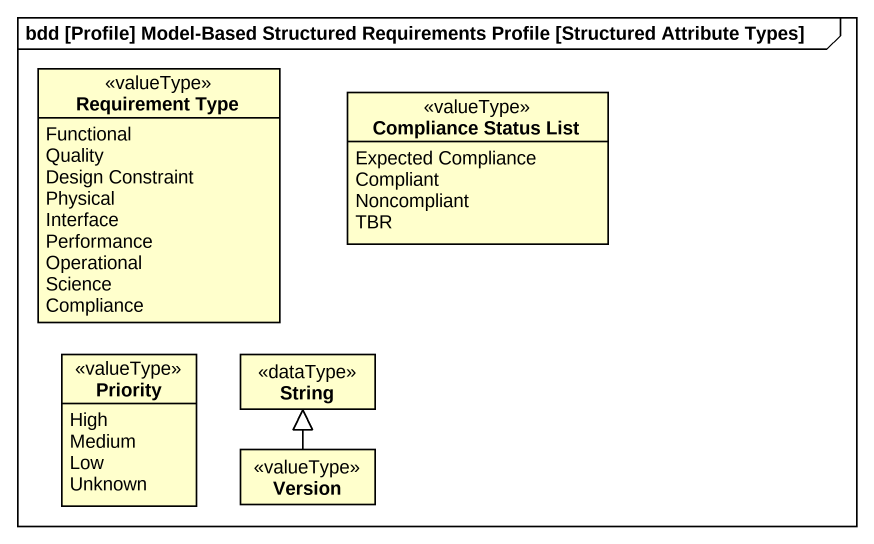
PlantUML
@startuml
mainframe bdd [Profile] Model-Based Structured Requirements Profile [Structured Attribute Types]
hide circle
hide empty members
enum "Requirement Type" as Requirement_Type <<valueType>> {
  Functional
  Quality
  Design Constraint
  Physical
  Interface
  Performance
  Operational
  Science
  Compliance
}
enum "Compliance Status List" as Compliance_Status_List <<valueType>> {
  Expected Compliance
  Compliant
  Noncompliant
  TBR
}
enum Priority <<valueType>> {
  High
  Medium
  Low
  Unknown
}
class String <<dataType>>
class Version <<valueType>>
Version -up-|> String
@enduml
